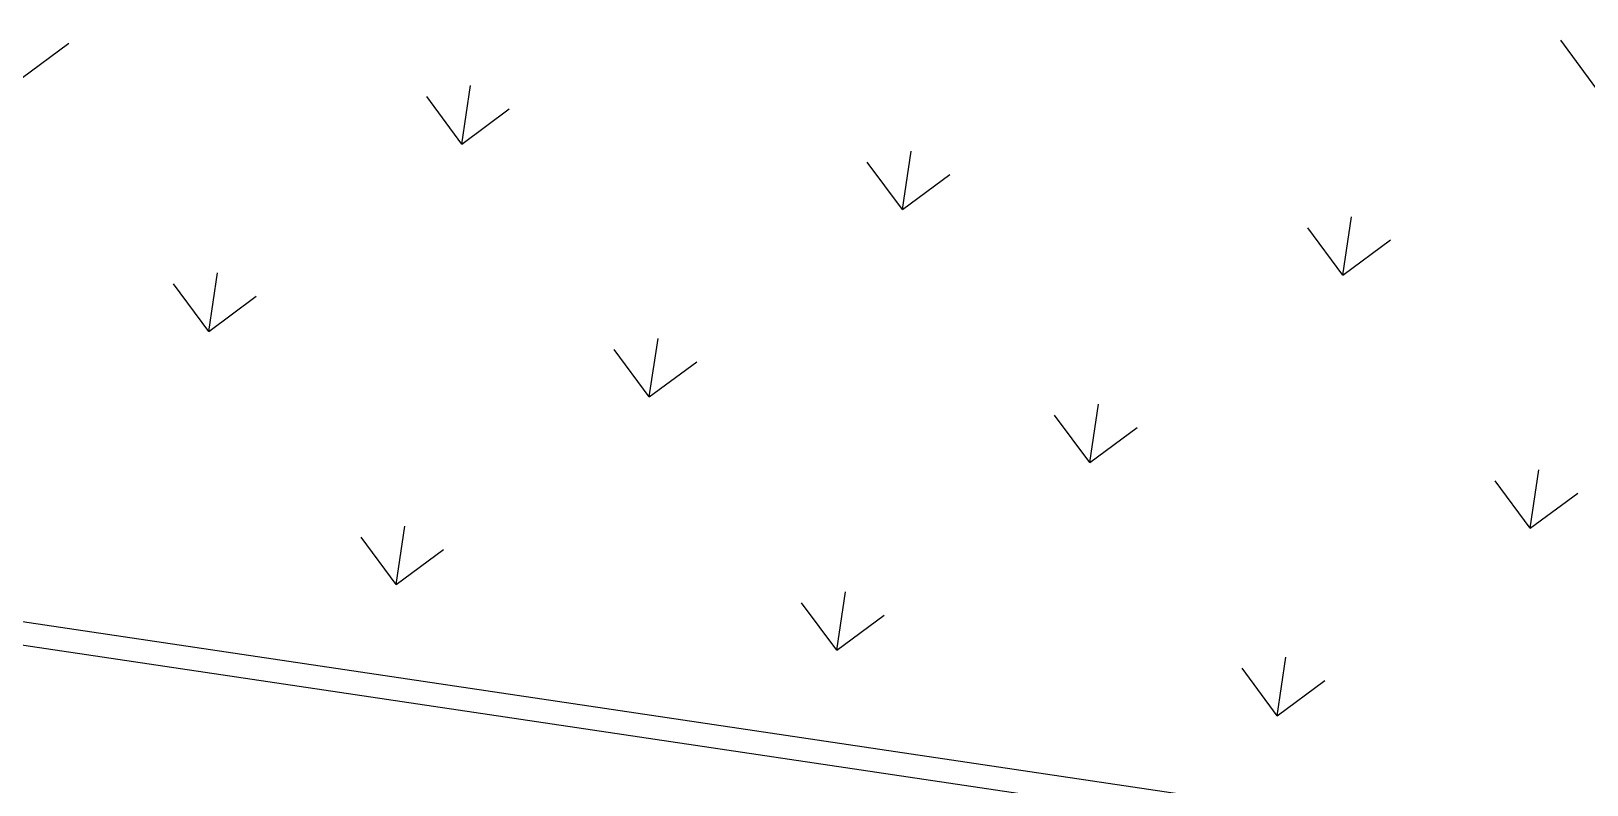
# Model space of a CAD drawing. Header units: millimetres. Extents: x 338 to 506, y 179 to 335.
# Drawn here: x 364.22 to 374.26, y 221.14 to 226 of the extents above; entities that cross this region are included whole.
import ezdxf

# ---------------------------------------------------------------- set-up
doc = ezdxf.new("R2010")
doc.units = ezdxf.units.MM
doc.layers.add('ANDEN', color=251, linetype='Continuous')
doc.layers.add('MUROS', color=32, linetype='Continuous')

# ---------------------------------------------------------------- blocks, each defined once
blk = doc.blocks.new('*X961')
at = {"color": 0}
for p, q in [((39.223, 127.765), (39.493, 127.495)), ((37.787, 126.328), (38.056, 126.597)), ((37.787, 126.328), (38.056, 126.058)), ((37.787, 126.328), (38.168, 126.328)), ((36.35, 124.891), (36.619, 125.16)), ((39.223, 124.891), (39.493, 125.16)), ((36.35, 124.891), (36.619, 124.622)), ((36.35, 124.891), (36.731, 124.891)), ((39.223, 124.891), (39.493, 124.622)), ((39.223, 124.891), (39.604, 124.891)), ((37.787, 123.454), (38.056, 123.723)), ((37.787, 123.454), (38.056, 123.185)), ((37.787, 123.454), (38.168, 123.454)), ((36.35, 122.017), (36.619, 122.287)), ((39.223, 122.017), (39.493, 122.287)), ((36.35, 122.017), (36.619, 121.748)), ((36.35, 122.017), (36.731, 122.017)), ((39.223, 122.017), (39.493, 121.748)), ((39.223, 122.017), (39.604, 122.017)), ((37.787, 120.58), (38.056, 120.85)), ((37.787, 120.58), (38.056, 120.311)), ((37.787, 120.58), (38.168, 120.58)), ((36.35, 119.144), (36.619, 119.413)), ((39.223, 119.144), (39.493, 119.413)), ((36.35, 119.144), (36.619, 118.874)), ((36.35, 119.144), (36.731, 119.144)), ((39.223, 119.144), (39.493, 118.874)), ((39.223, 119.144), (39.604, 119.144)), ((37.787, 117.707), (38.056, 117.976)), ((40.66, 117.707), (40.93, 117.976)), ((37.787, 117.707), (38.056, 117.437)), ((37.787, 117.707), (38.168, 117.707))]:
    blk.add_line(p, q, dxfattribs=at)
blk = doc.blocks.new('A$C7152A42C')
at = {"layer": 'ANDEN'}
for points in [[(35.6068, 108.85105), (35.6068, 137.74245), (46.1704, 137.07172), (46.1704, 123.85105), (47.1704, 123.85105), (47.1704, 118.85105), (46.1704, 118.85105), (46.1704, 113.85105), (47.1704, 113.85105), (47.1704, 108.85105)], [(35.7568, 109.00105), (35.7568, 137.58262), (46.0204, 136.93094), (46.0204, 123.70105), (47.0204, 123.70105), (47.0204, 119.00105), (46.0204, 119.00105), (46.0204, 113.70105), (47.0204, 113.70105), (47.0204, 109.00105)]]:
    blk.add_lwpolyline(points, close=True, dxfattribs=at)
at = {"layer": 'ANDEN', "color": 251, "linetype": 'Continuous'}
blk.add_blockref('*X961', (0, 0), dxfattribs=at)

msp = doc.modelspace()

# ---------------------------------------------------------------- block references
at = {"layer": 'MUROS', "color": 32, "rotation": 81.53046525965426}
msp.add_blockref('A$C7152A42C', (484.748, 168.084), dxfattribs=at)

doc.saveas('drawing.dxf')
